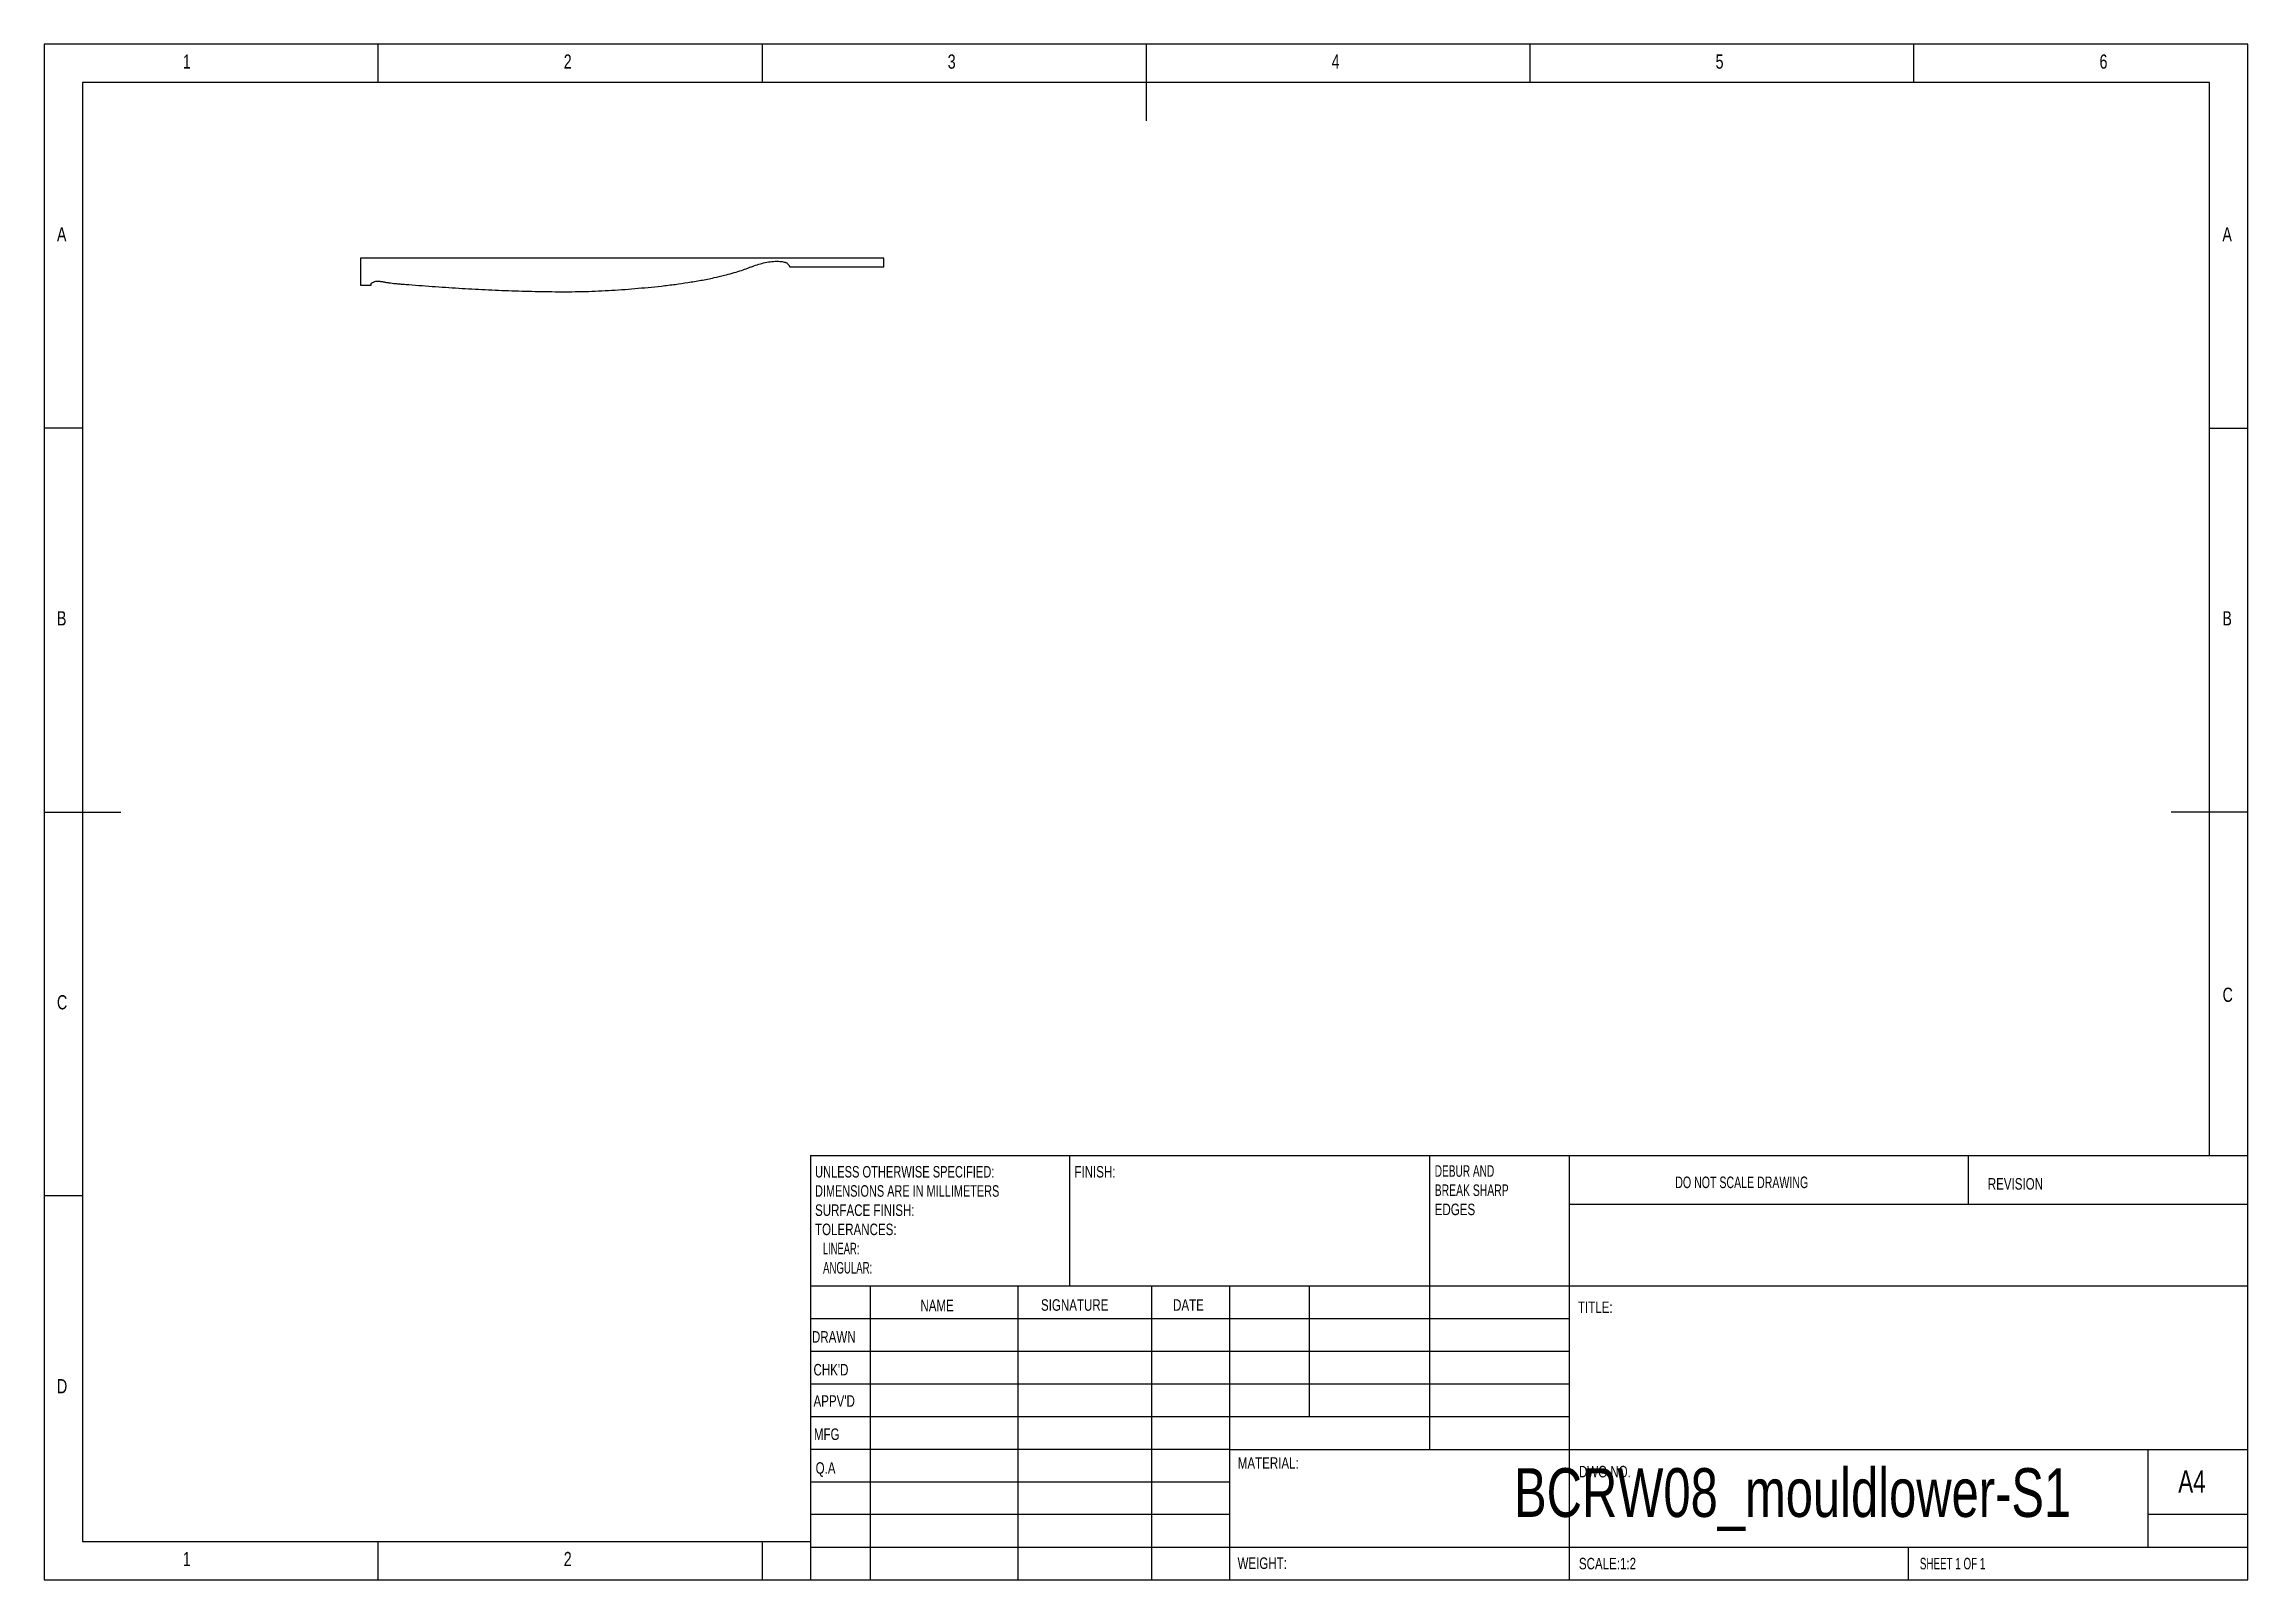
# Model space of a CAD drawing. Extents: x 20 to 1168, y 20 to 820.
import ezdxf

# ---------------------------------------------------------------- set-up
doc = ezdxf.new("R2010")
doc.units = 0
doc.layers.get('0').update_dxf_attribs({"linetype": 'CONTINUOUS'})
doc.styles.add('SLDTEXTSTYLE0', font='TXT', dxfattribs={"width": 0.75})
doc.styles.add('SLDTEXTSTYLE1', font='TXT', dxfattribs={"width": 0.72})
doc.styles.add('SLDTEXTSTYLE2', font='TXT', dxfattribs={"width": 0.708333})
doc.styles.add('SLDTEXTSTYLE3', font='TXT', dxfattribs={"width": 0.609375})
doc.styles.add('SLDTEXTSTYLE4', font='TXT', dxfattribs={"width": 0.625})
doc.styles.add('SLDTEXTSTYLE5', font='TXT', dxfattribs={"width": 0.65625})
doc.styles.add('SLDTEXTSTYLE6', font='TXT', dxfattribs={"width": 0.675})
doc.styles.add('SLDTEXTSTYLE7', font='TXT', dxfattribs={"width": 0.6875})
doc.styles.add('SLDTEXTSTYLE8', font='TXT', dxfattribs={"width": 0.6375})

# ---------------------------------------------------------------- blocks, each defined once
blk = doc.blocks.new('SW_NOTE_0')
at = {"color": 0, "linetype": 'CONTINUOUS', "char_height": 6, "attachment_point": 1}
for s, insert, style in [('UNLESS OTHERWISE SPECIFIED:', (0, 7.7), 'SLDTEXTSTYLE1'), ('DIMENSIONS ARE IN MILLIMETERS', (0, -2.3), 'SLDTEXTSTYLE2'), ('TOLERANCES:', (0, -22.3), 'SLDTEXTSTYLE0'), ('SURFACE FINISH:', (0, -12.3), 'SLDTEXTSTYLE0'), ('   LINEAR:', (0, -32.3), 'SLDTEXTSTYLE3'), ('   ANGULAR:', (0, -42.3), 'SLDTEXTSTYLE4')]:
    blk.add_mtext(s, dxfattribs=dict(at, insert=insert, style=style))
blk = doc.blocks.new('SW_NOTE_1')
at = {"color": 0, "linetype": 'CONTINUOUS', "char_height": 6, "attachment_point": 1}
for s, insert, style in [('DEBUR AND ', (0, 7.7), 'SLDTEXTSTYLE5'), ('BREAK SHARP ', (0, -2.3), 'SLDTEXTSTYLE6'), ('EDGES', (0, -12.3), 'SLDTEXTSTYLE0')]:
    blk.add_mtext(s, dxfattribs=dict(at, insert=insert, style=style))

msp = doc.modelspace()

# ---------------------------------------------------------------- linework, layer by layer
at = {"color": 7, "linetype": 'CONTINUOUS'}
for p, q in [((1168, 820), (20, 820)), ((20, 820), (20, 20)), ((194, 800), (194, 820)), ((394, 820), (394, 800)), ((594, 820), (594, 780)), ((794, 820), (794, 800)), ((994, 800), (994, 820)), ((1168, 309), (1168, 820)), ((1148, 800), (40, 800)), ((40, 800), (40, 40)), ((1148, 241), (1148, 800)), ((184.9, 708.4), (184.9, 694.4)), ((457.4, 708.4), (184.9, 708.4)), ((408.5, 703.9), (457.4, 703.9)), ((457.4, 703.9), (457.4, 708.4)), ((184.9, 694.4), (190.3, 694.4)), ((40, 620), (20, 620)), ((1148, 620), (1168, 620)), ((20, 420), (60, 420)), ((1168, 420), (1128, 420)), ((1168, 20), (1168, 309)), ((419.2, 241), (1168, 241)), ((419.2, 241), (419.2, 20)), ((554.4, 173), (554.4, 241)), ((741.6, 241), (741.6, 88)), ((814.4, 241), (814.4, 20)), ((1022.4, 215.5), (1022.4, 241)), ((40, 220), (20, 220)), ((1168, 215.5), (814.4, 215.5)), ((1168, 173), (419.2, 173)), ((450.4, 173), (450.4, 20)), ((527.2, 173), (527.2, 20)), ((596.8, 173), (596.8, 20)), ((637.6, 20), (637.6, 173)), ((679.2, 105), (679.2, 173)), ((814.4, 156), (419.2, 156)), ((814.4, 139), (419.2, 139)), ((814.4, 122), (419.2, 122)), ((814.4, 105), (419.2, 105)), ((637.6, 88), (419.2, 88)), ((637.6, 88), (1168, 88)), ((1116, 37), (1116, 88)), ((637.6, 71), (419.2, 71)), ((637.6, 54), (419.2, 54)), ((1168, 54), (1116, 54)), ((40, 40), (419.2, 40)), ((194, 20), (194, 40)), ((394, 40), (394, 20)), ((419.2, 37), (1168, 37)), ((991.2, 20), (991.2, 37)), ((20, 20), (1168, 20))]:
    msp.add_line(p, q, dxfattribs=at)
msp.add_open_spline([(190.3, 694.4), (190.3, 694.5), (190.3, 694.7), (190.3, 695), (190.4, 695.2), (190.6, 695.5), (190.8, 695.6), (190.9, 695.7), (191.3, 695.9), (191.9, 696.2), (192.8, 696.5), (193.6, 696.5), (194.5, 696.5), (195.3, 696.4), (196.2, 696.3), (197.1, 696.1), (198.2, 695.9), (200.2, 695.6), (202.6, 695.3), (205, 695.1), (207.4, 694.9), (211.3, 694.6), (219.2, 694), (230.8, 693.2), (244.6, 692.3), (258.5, 691.7), (272.3, 691.2), (286.2, 691), (300.1, 691), (314, 691.6), (327.8, 692.6), (339.4, 693.7), (348.6, 694.8), (355.5, 695.8), (362.2, 696.9), (368.6, 698.2), (375.3, 699.8), (380.9, 701.3), (385.2, 702.8), (387.3, 703.6), (389.5, 704.4), (392.3, 705.3), (395.6, 706.3), (399.1, 706.8), (401.9, 706.9), (403.9, 706.8), (405, 706.6), (405.9, 706.4), (406.5, 706.2), (407, 705.9), (407.4, 705.5), (407.8, 705), (408, 704.7), (408.1, 704.6), (408.2, 704.5), (408.2, 704.4), (408.3, 704.3), (408.4, 704.1), (408.4, 703.9), (408.5, 703.9)], degree=3, knots=[0, 0, 0, 0, 0.000998, 0.001995, 0.003975, 0.004901, 0.005955, 0.006608, 0.007912, 0.011826, 0.015718, 0.019628, 0.02351, 0.027074, 0.031292, 0.035193, 0.039094, 0.046892, 0.062496, 0.071416, 0.080337, 0.093717, 0.124938, 0.18738, 0.249822, 0.312263, 0.374697, 0.437132, 0.499569, 0.561994, 0.624396, 0.68682, 0.719264, 0.749249, 0.780454, 0.811667, 0.83663, 0.874061, 0.889686, 0.897506, 0.905328, 0.920957, 0.936562, 0.952265, 0.968104, 0.974428, 0.979201, 0.983989, 0.986078, 0.987992, 0.99197, 0.993979, 0.995987, 0.996488, 0.99699, 0.99752, 0.997995, 0.999067, 1, 1, 1, 1], dxfattribs=at)

# ---------------------------------------------------------------- block references
for name, p in [('SW_NOTE_0', (421.6, 227.9)), ('SW_NOTE_1', (744.4, 228.3))]:
    msp.add_blockref(name, p, dxfattribs=at)

# ---------------------------------------------------------------- texts
at = {"color": 7, "linetype": 'CONTINUOUS', "attachment_point": 1}
for s, insert, char_height, style in [('1', (92.3, 814.6), 7.41, 'SLDTEXTSTYLE0'), ('2', (290.7, 814.6), 7.41, 'SLDTEXTSTYLE0'), ('3', (490.7, 814.6), 7.41, 'SLDTEXTSTYLE0'), ('4', (690.7, 814.6), 7.41, 'SLDTEXTSTYLE0'), ('5', (890.7, 814.6), 7.41, 'SLDTEXTSTYLE0'), ('6', (1090.7, 814.6), 7.41, 'SLDTEXTSTYLE0'), ('A', (26.7, 724.6), 7.41, 'SLDTEXTSTYLE0'), ('A', (1154.7, 724.6), 7.41, 'SLDTEXTSTYLE0'), ('B', (26.7, 524.6), 7.41, 'SLDTEXTSTYLE0'), ('B', (1154.7, 524.6), 7.41, 'SLDTEXTSTYLE0'), ('C', (26.7, 324.6), 7.41, 'SLDTEXTSTYLE0'), ('C', (1154.8, 328.5), 7.41, 'SLDTEXTSTYLE0'), ('FINISH:', (556.7, 235.6), 6, 'SLDTEXTSTYLE0'), ('DO NOT SCALE DRAWING', (869.7, 230.1), 6, 'SLDTEXTSTYLE7'), ('REVISION', (1032.5, 229.3), 6, 'SLDTEXTSTYLE0'), ('NAME', (476.5, 165.9), 6, 'SLDTEXTSTYLE0'), ('SIGNATURE', (539.3, 166.2), 6, 'SLDTEXTSTYLE0'), ('DATE', (608.1, 166.2), 6, 'SLDTEXTSTYLE0'), ('TITLE:', (819, 165), 6, 'SLDTEXTSTYLE0'), ('DRAWN', (420, 149.6), 6, 'SLDTEXTSTYLE0'), ("CHK'D", (420.8, 132.5), 6, 'SLDTEXTSTYLE0'), ('D', (26.7, 124.6), 7.41, 'SLDTEXTSTYLE0'), ("APPV'D", (420.8, 116.2), 6, 'SLDTEXTSTYLE0'), ('MFG', (421, 98.9), 6, 'SLDTEXTSTYLE0'), ('Q.A', (421.9, 81.3), 6, 'SLDTEXTSTYLE0'), ('MATERIAL:', (641.8, 83.9), 6, 'SLDTEXTSTYLE0'), ('BCRW08_mouldlower-S1', (785.7, 78.2), 25.4, 'SLDTEXTSTYLE0'), ('DWG NO.', (819.5, 79.4), 6, 'SLDTEXTSTYLE0'), ('A4', (1131.7, 77.1), 11.64, 'SLDTEXTSTYLE0'), ('1', (92.3, 34.6), 7.41, 'SLDTEXTSTYLE0'), ('2', (290.7, 34.6), 7.41, 'SLDTEXTSTYLE0'), ('WEIGHT: ', (641.7, 31.7), 5.99, 'SLDTEXTSTYLE0'), ('SCALE:1:2', (819.5, 31.5), 6, 'SLDTEXTSTYLE0'), ('SHEET 1 OF 1', (997.1, 31.5), 6, 'SLDTEXTSTYLE8')]:
    msp.add_mtext(s, dxfattribs=dict(at, insert=insert, char_height=char_height, style=style))

doc.saveas('drawing.dxf')
